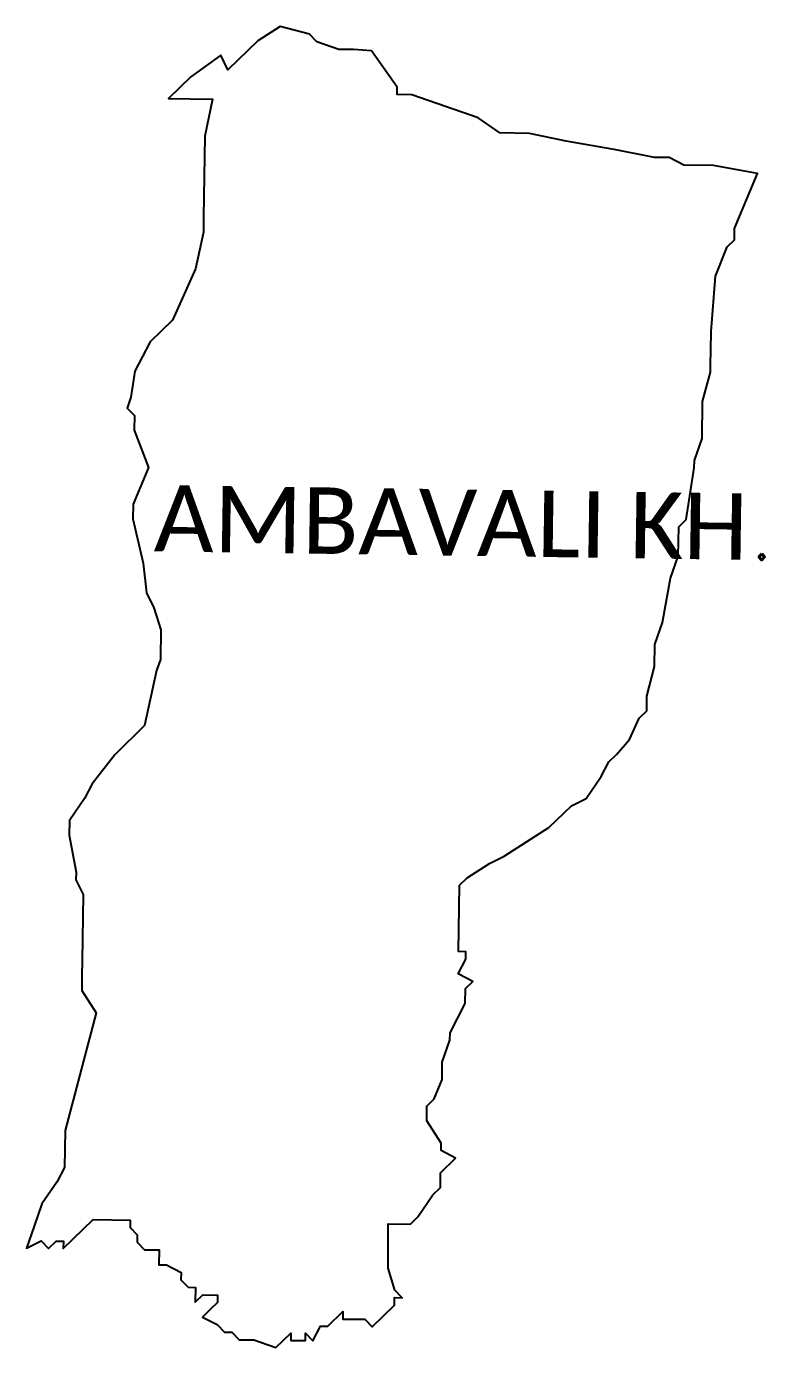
# Model space of a CAD drawing. Header units: metres. Extents: x 298670 to 302124, y 1966635 to 1969568.
# Drawn here: x 300758 to 302124, y 1967054 to 1969498 of the extents above; entities that cross this region are included whole.
import ezdxf

# ---------------------------------------------------------------- set-up
doc = ezdxf.new("R2010")
doc.units = ezdxf.units.M
doc.header["$MEASUREMENT"] = 0
doc.layers.add('VILLAGE BOUNDRY', color=10, linetype='Continuous')
doc.layers.add('VILLAGE NAME', color=250, linetype='Continuous')
doc.styles.get("Standard").update_dxf_attribs({"font": 'simplex.shx'})

msp = doc.modelspace()

# ---------------------------------------------------------------- linework, layer by layer
at = {"layer": 'VILLAGE BOUNDRY'}
msp.add_lwpolyline([(301993.8, 1968695.1), (302008, 1968735.9), (302009, 1968804.1), (302023.4, 1968858.5), (302023.6, 1968872.2), (302024, 1968899.5), (302024.5, 1968933.6), (302032.8, 1969035.9), (302054.1, 1969090.2), (302068.1, 1969103.6), (302068.2, 1969124.1), (302110.6, 1969225.9), (302028.9, 1969240.7), (301974.4, 1969241.5), (301947.2, 1969255.5), (301919.9, 1969255.9), (301845.1, 1969270.7), (301756.5, 1969285.6), (301688.5, 1969300.3), (301633.9, 1969301.1), (301593.4, 1969328.9), (301471.1, 1969371.6), (301443.8, 1969372), (301444, 1969385.7), (301396, 1969453), (301363.1, 1969455.1), (301335.8, 1969455.5), (301295, 1969469.8), (301281.6, 1969483.6), (301227.2, 1969498.1), (301185.8, 1969471.3), (301130.4, 1969417.5), (301117.2, 1969445), (301062, 1969404.9), (301020.4, 1969364.5), (301102.3, 1969363.3), (301087.7, 1969295.3), (301085.5, 1969145.1), (301085.1, 1969117.8), (301077.8, 1969083.8), (301070.5, 1969049.8), (301028.2, 1968954.8), (300986.6, 1968914.5), (300958.6, 1968860.2), (300951, 1968812.6), (300943.9, 1968792.2), (300957.4, 1968778.3), (300957, 1968751), (300983.3, 1968682.4), (300955, 1968614.6), (300954.6, 1968587.2), (300973.9, 1968505), (300979.9, 1968450.3), (300993.2, 1968422.9), (301006.3, 1968381.7), (301005.5, 1968327.1), (300998.4, 1968306.7), (300976.4, 1968204.7), (300921, 1968150.8), (300879.3, 1968096.9), (300865.3, 1968069.7), (300837.4, 1968029.2), (300837, 1968001.9), (300849.6, 1967933.4), (300849.4, 1967919.8), (300862.7, 1967892.3), (300860.9, 1967769.4), (300860.5, 1967742.1), (300860.1, 1967714.9), (300886.8, 1967673.5), (300829.1, 1967455.9), (300828.1, 1967387.7), (300814, 1967360.5), (300786.2, 1967320), (300771.9, 1967279.2), (300757.7, 1967238.5), (300785.2, 1967251.7), (300798.6, 1967237.9), (300812.5, 1967251.3), (300826.1, 1967251.2), (300825.9, 1967237.5), (300881.3, 1967291.3), (300949.6, 1967290.3), (300949.4, 1967276.7), (300962.8, 1967262.8), (300962.6, 1967249.2), (300976.1, 1967235.3), (301003.4, 1967235), (301003, 1967207.6), (301016.6, 1967207.5), (301043.8, 1967193.4), (301043.6, 1967179.7), (301057, 1967165.9), (301070.6, 1967165.7), (301070.2, 1967138.4), (301084.1, 1967151.8), (301111.2, 1967151.5), (301111.2, 1967137.8), (301097.3, 1967124.4), (301083.5, 1967110.9), (301110.6, 1967096.9), (301124.1, 1967082.8), (301137.7, 1967082.8), (301151.2, 1967068.6), (301178.5, 1967068.6), (301219.2, 1967054.4), (301246.7, 1967081.3), (301246.7, 1967067.6), (301274, 1967067.2), (301274.2, 1967080.9), (301287.7, 1967067), (301301.7, 1967094.1), (301315.4, 1967093.9), (301342.9, 1967120.8), (301342.9, 1967107.2), (301383.8, 1967106.6), (301397.2, 1967092.7), (301438.8, 1967133.1), (301439, 1967146.7), (301452.7, 1967146.5), (301439.2, 1967160.4), (301427.3, 1967201.5), (301427.3, 1967283.4), (301468.3, 1967282.8), (301482.1, 1967296.3), (301510, 1967336.9), (301523.8, 1967350.3), (301524.2, 1967377.6), (301551.9, 1967404.5), (301525, 1967418.6), (301525, 1967432.2), (301498.5, 1967473.5), (301498.5, 1967500.8), (301512.5, 1967514.3), (301527.2, 1967550), (301527.2, 1967582.3), (301541.4, 1967623.1), (301541.6, 1967636.8), (301569.7, 1967691), (301570.1, 1967718.3), (301584, 1967731.7), (301556.8, 1967745.8), (301570.9, 1967772.8), (301571.1, 1967786.5), (301557.4, 1967786.7), (301559.2, 1967909.6), (301573.1, 1967923), (301614.4, 1967949.7), (301641.9, 1967963), (301724.6, 1968016.4), (301738.4, 1968029.8), (301766.1, 1968056.7), (301793.6, 1968070), (301821.5, 1968110.6), (301835.5, 1968137.6), (301849.4, 1968151.1), (301873.4, 1968178.9), (301891.3, 1968218.8), (301905.6, 1968232.2), (301905.6, 1968259.5), (301920, 1968313.9), (301920.6, 1968354.9), (301934.8, 1968395.6), (301949.7, 1968477.3), (301963.9, 1968518.1), (301964.7, 1968572.7), (301978.5, 1968586.1), (301993.6, 1968681.5)], close=True, dxfattribs=at)

# ---------------------------------------------------------------- texts
at = {"layer": 'VILLAGE NAME', "insert": (300994.8, 1968649.9), "char_height": 122.778, "attachment_point": 1, "rotation": 359.1736}
msp.add_mtext_dynamic_manual_height_columns('{\\fCalibri|b0|i0|c0|p34;AMBAVALI KH}.', width=1512.127, gutter_width=613.9, heights=[280.3], dxfattribs=at)

doc.saveas('drawing.dxf')
